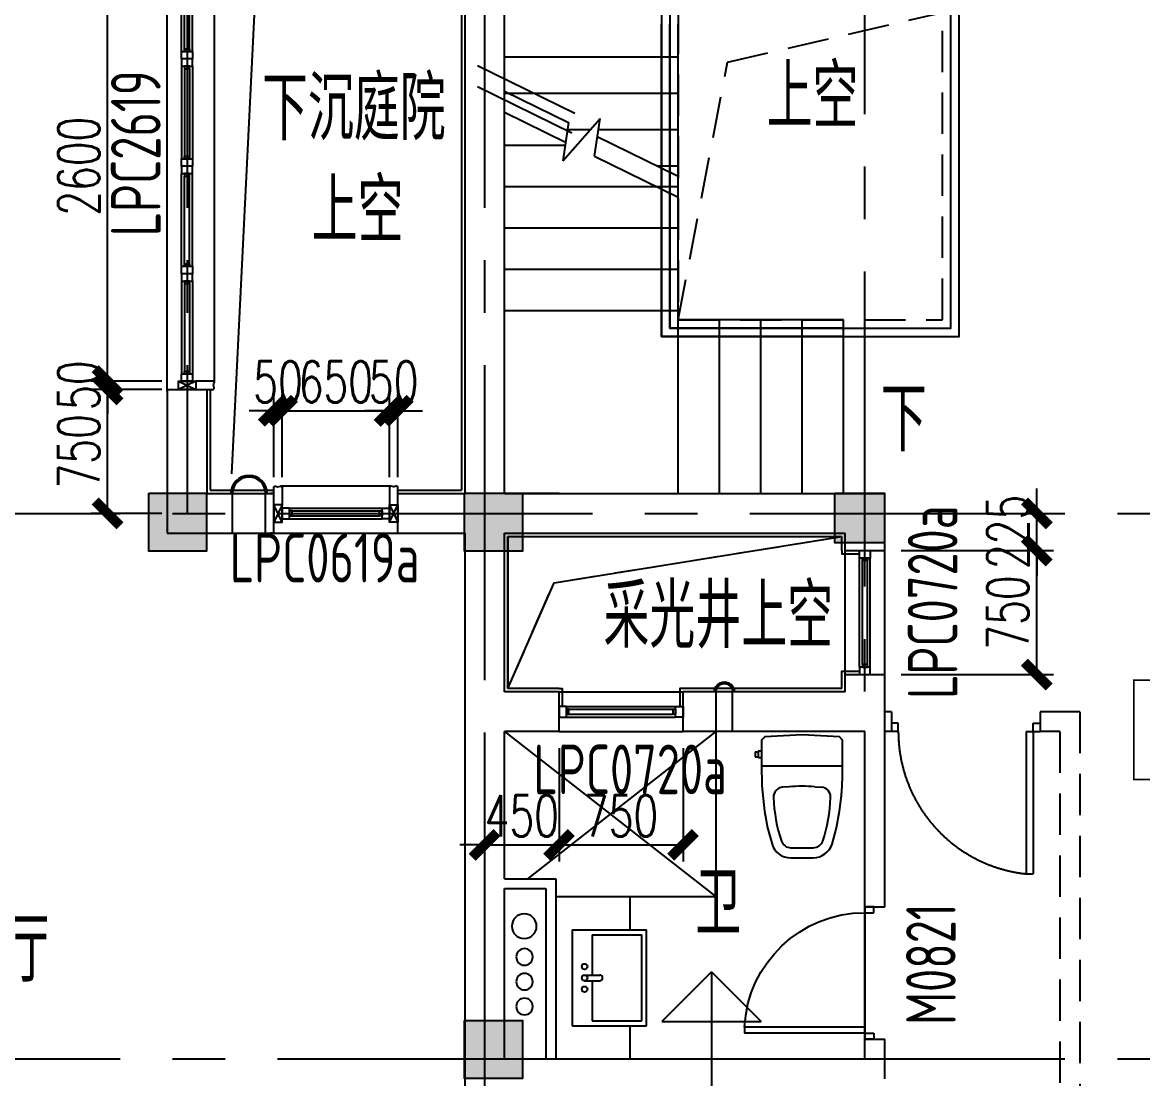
# Model space of a CAD drawing. Extents: x 296441 to 853063, y 459050 to 1117990.
# Drawn here: x 655703 to 662478, y 730393 to 736783 of the extents above; entities that cross this region are included whole.
import ezdxf
from ezdxf.enums import TextEntityAlignment as Align

# ---------------------------------------------------------------- set-up
doc = ezdxf.new("R2010")
doc.units = 0
doc.header["$LTSCALE"] = 1000
for name, pattern in [('14-GRID$0$CENTER2', [28.575, 19.05, -3.175, 3.175, -3.175]), ('DZ-3-PLAN-FL01$0$DASHED2', [0.375, 0.25, -0.125]), ('E1-FL01$0$HIDDEN', [0.375, 0.25, -0.125]), ('E2-E3-FL01$0$E1-FL01$0$HIDDEN2', [4.7625, 3.175, -1.5875]), ('E4-FL01$0$HIDDEN', [0.375, 0.25, -0.125])]:
    doc.linetypes.add(name, pattern=pattern)
for name, color, linetype in [('0-COL', 50, 'Continuous'), ('0-COL-H1', 170, 'Continuous'), ('14-GRID$0$G-GRID', 9, '14-GRID$0$CENTER2'), ('14-name$0$A-ANNO-IDEN', 2, 'Continuous'), ('dianti-BM01$0$A-ANNO-SYMB', 6, 'Continuous'), ('dianti-BM01$0$A-STRS', 4, 'Continuous'), ('DIM_ELEV', 3, 'Continuous'), ('DIM_SYMB', 3, 'Continuous'), ('DZ-3-PLAN-FL01$0$A-WALL', 1, 'Continuous'), ('DZ-3-TEXT-FL01$0$A-ROOM-IDEN', 4, 'Continuous'), ('DZ-PLAN-MAIN-FL01$0$A-WIND-IDEN', 33, 'Continuous'), ('DZ-TEXT-FL01$0$A-ROOM-IDEN', 4, 'Continuous'), ('E1-BS01-18-19$0$A-OVLK', 140, 'Continuous'), ('E1-BS01-18-19$0$A-SECT-WIND', 155, 'Continuous'), ('E1-BS01-18-19$0$A-SECT-WOOD', 17, 'Continuous'), ('E1-BS01-18-19$0$A-WALL-FNSH', 6, 'Continuous'), ('E1-FL01$0$A-ANNO-SYMB', 6, 'Continuous'), ('E1-FL01$0$A-DOOR', 4, 'Continuous'), ('E1-FL01$0$A-FIXT', 162, 'Continuous'), ('E1-FL01$0$A-FLOR', 23, 'Continuous'), ('E1-FL01$0$A-HOLE', 211, 'Continuous'), ('E1-FL01$0$A-HOLE-MECH', 222, 'Continuous'), ('E1-FL01$0$A-HRAL', 5, 'Continuous'), ('E1-FL01$0$A-STRS', 4, 'Continuous'), ('E1-FL01$0$A-WALL-FNSH', 6, 'Continuous'), ('E1-FL02$0$A-STRS', 4, 'Continuous'), ('E1-FL03$0$A-STRS', 4, 'Continuous'), ('E2-E3-FL01$0$A-WALL', 1, 'Continuous'), ('E2-E3-FL01$0$E1-FL01$0$A-DOOR-IDEN', 115, 'Continuous'), ('E2-E3-FL01$0$E1-FL01$0$A-HOLE', 211, 'Continuous'), ('E2-E3-FL01$0$E1-FL01$0$A-HOLE-MECH', 222, 'Continuous'), ('E2-E3-FL01$0$E1-FL01$0$A-OVLK', 140, 'Continuous'), ('E2-E3-FL01$0$E1-FL01$0$A-SECT-WIND', 155, 'Continuous'), ('E2-E3-FL01$0$E1-FL01$0$A-SECT-WOOD', 17, 'Continuous'), ('E2-E3-FL01$0$E1-FL01$0$A-WALL', 1, 'Continuous'), ('E2-E3-FL01$0$E1-FL01$0$A-WALL-FNSH', 6, 'Continuous'), ('E2-E3-FL01$0$E1-FL01$0$G-XREF', 2, 'Continuous'), ('E2-E3-FL01$0$menchuangtao1$0$A-DETL-STONE', 42, 'Continuous'), ('E2-E3-FL01$0$menchuangtao1$0$A-WALL', 1, 'Continuous'), ('E2-E3-FL01$0$menchuangtao1$0$A_CUR_FRAME', 112, 'Continuous'), ('E4-FL01$0$A-HOLE', 211, 'Continuous'), ('E4-FL01$0$A-WALL', 1, 'Continuous'), ('E4-FL01$0$A-WALL-FNSH', 6, 'Continuous'), ('PUB_DIM', 3, 'Continuous'), ('WALL', 242, 'Continuous'), ('ZT1_Dim---标注---PM、LM、DY、JD', 252, 'Continuous')]:
    doc.layers.add(name, color=color, linetype=linetype)
doc.layers.add('E1-BS01-18-19$0$ENTR-DETL-P$0$A-ANNO-NPLT', color=215, linetype='Continuous', plot=False)
doc.styles.add('14-name$0$GOA_03_黑体_1.00', font='simhei.ttf')
doc.styles.add('14-name$0$GOA_04_COMPLEX_1.00', font='complex.shx')
doc.styles.get("Standard").update_dxf_attribs({"font": 'gbenor.shx', "bigfont": 'gbcbig.shx'})
doc.styles.add('ZT-DIMSTYLE', font='ROMANS.shx', dxfattribs={"width": 0.7, "bigfont": 'CHINESE.shx'})
doc.dimstyles.new('ZT-DIM100', dxfattribs={"dimscale": 100, "dimtxt": 2.5, "dimasz": 1.5, "dimexe": 1, "dimexo": 1, "dimgap": 0.5, "dimtad": 1, "dimdec": 0, "dimdsep": 46, "dimtxsty": 'ZT-DIMSTYLE', "dimblk": 'ARCHTICK', "dimcen": 2.5, "dimclrd": 175, "dimclre": 175, "dimclrt": 7, "dimazin": 2, "dimtfac": 1, "dimtix": 1, "dimtmove": 2, "dimatfit": 3, "dimfxl": 0, "dimarcsym": 0})

# ---------------------------------------------------------------- blocks, each defined once
blk = doc.blocks.new('*U2129')
at = {"const_width": 10}
blk.add_lwpolyline([(-1025, 0), (1025, 0), (1025, -600), (-1025, -600)], close=True, dxfattribs=at)
at = {"style": '14-name$0$GOA_04_COMPLEX_1.00', "width": 0.8}
blk.add_attdef('房间编号', text='', height=300, dxfattribs=at).set_placement((-532.4, -480.6), align=Align.CENTER)
blk = doc.blocks.new('WERC')
at = {"layer": 'dianti-BM01$0$A-ANNO-SYMB'}
for p, q in [((801537, -439604.8), (802125.4, -439893.3)), ((801537, -439732.6), (802107.8, -440012.5))]:
    blk.add_line(p, q, dxfattribs=at)
at = {"layer": '14-name$0$A-ANNO-IDEN'}
ref = blk.add_blockref('*U2129', (806531.5, -443323.8), dxfattribs=dict(at, xscale=-1))
ref.add_attrib('房间编号', '户型E4', dxfattribs={"layer": '0', "height": 350, "style": '14-name$0$GOA_03_黑体_1.00'}).set_placement((806512.3, -443769.5), align=Align.CENTER)
blk = doc.blocks.new('20200415132855')
at = {"layer": 'DIM_ELEV'}
for p, q in [((860655.5, 247314.1), (860355.5, 247014.1)), ((860655.5, 247314.1), (860955.5, 247014.1)), ((860655.5, 247314.1), (860655.5, 246228.6)), ((860355.5, 247014.1), (860955.5, 247014.1))]:
    blk.add_line(p, q, dxfattribs=at)
at = {"layer": 'DZ-3-TEXT-FL01$0$A-ROOM-IDEN'}
for s, height, p in [('下', 385.8, (861678.7, 250462.7)), ('采光井上空', 385.82, (860001.7, 249274.5)), ('卫', 385.8, (860556.8, 247535.9))]:
    blk.add_text(s, height=height, dxfattribs=at).set_placement(p)
at = {"layer": 'DZ-PLAN-MAIN-FL01$0$A-WIND-IDEN', "width": 0.8}
for s, p in [('LPC0720a', (862142.8, 248966.4)), ('M0821', (862132.1, 246993.7))]:
    blk.add_text(s, height=300, rotation=90, dxfattribs=at).set_placement(p)
blk.add_text('LPC0720a', height=300, dxfattribs=at).set_placement((859578.4, 248389.5))
at = {"layer": 'DZ-TEXT-FL01$0$A-ROOM-IDEN'}
blk.add_text('上空', height=385.82, dxfattribs=at).set_placement((860988.1, 252417.3))
blk = doc.blocks.new('tt13')
at = {"layer": 'DZ-3-TEXT-FL01$0$A-ROOM-IDEN'}
for s, p in [('下沉庭院', (867536.4, 252345.2)), ('上空', (867836.9, 251727)), ('客厅', (865694.1, 247254))]:
    blk.add_text(s, height=385.82, dxfattribs=at).set_placement(p)
at = {"layer": 'DZ-PLAN-MAIN-FL01$0$A-WIND-IDEN', "color": 2, "width": 0.8}
blk.add_text('LPC2619', height=300, rotation=90, dxfattribs=at).set_placement((866922.8, 251765.1))
blk.add_text('LPC0619a', height=300, dxfattribs=at).set_placement((867341.6, 249670.1))
blk = doc.blocks.new('E2-E3-FL01$0$menchuangtao1')
at = {"layer": 'E2-E3-FL01$0$menchuangtao1$0$A-DETL-STONE'}
blk.add_lwpolyline([(-10, -52.5), (-10, -159.2, -0.471625), (-15, -162.1, -0.528396), (-19.5, -164.7, 0.241692), (-50.5, -164.7, -0.528396), (-55, -162.1, -0.471625), (-60, -159.2), (-60, -52.5)], format="xyb", close=True, dxfattribs=at)
at = {"layer": 'E2-E3-FL01$0$menchuangtao1$0$A-WALL'}
for p, q in [((-10, 120), (-10, -120)), ((-10, 120), (10, 120)), ((-10, -120), (10, -120))]:
    blk.add_line(p, q, dxfattribs=at)
at = {"layer": 'E2-E3-FL01$0$menchuangtao1$0$A_CUR_FRAME'}
for p, q in [((-60, -52.5), (-10, 52.5)), ((-60, 52.5), (-10, -52.5))]:
    blk.add_line(p, q, dxfattribs=at)
blk.add_lwpolyline([(-10, -52.5), (-10, 52.5), (-60, 52.5), (-60, -52.5)], close=True, dxfattribs=at)
blk = doc.blocks.new('*U426')
at = {"layer": 'E2-E3-FL01$0$E1-FL01$0$A-SECT-WIND'}
for p, q in [((45, 32.5), (605, 32.5)), ((60, 15), (590, 15)), ((45, -32.5), (605, -32.5)), ((60, -15), (590, -15))]:
    blk.add_line(p, q, dxfattribs=at)
at = {"layer": 'E2-E3-FL01$0$E1-FL01$0$A-SECT-WOOD'}
for points in [[(0, 32.5), (45, 32.5), (45, -32.5), (0, -32.5)], [(60, 15), (60, -15), (45, -15), (45, 15)], [(590, 15), (590, -15), (605, -15), (605, 15)], [(650, 32.5), (605, 32.5), (605, -32.5), (650, -32.5)]]:
    blk.add_lwpolyline(points, close=True, dxfattribs=at)
blk = doc.blocks.new('E2-E3-FL01$0$E1-FL01$0$XINFENG-1F2F')
for p, q in [((0, 0), (0, 240)), ((200, 0), (200, 240))]:
    blk.add_line(p, q)
for radius in [110, 100]:
    blk.add_arc((100, 240), radius, 0, 180)
blk = doc.blocks.new('9.6N一层')
at = {"layer": 'E2-E3-FL01$0$E1-FL01$0$A-HOLE'}
blk.add_lwpolyline([(696911.5, 212763.4), (696631.5, 218403.4), (695791.5, 218683.4)], dxfattribs=at)
at = {"layer": 'E2-E3-FL01$0$E1-FL01$0$A-OVLK'}
for p, q in [((697301.5, 213263.4), (697301.5, 215983.4)), ((697016.5, 215931.5), (697016.5, 213315.6)), ((695948.4, 212688.4), (696614.6, 212688.4)), ((696656.5, 212403.4), (695896.5, 212403.4))]:
    blk.add_line(p, q, dxfattribs=at)
at = {"layer": 'E2-E3-FL01$0$E1-FL01$0$A-WALL'}
for p, q in [((695501.5, 218433.4), (695501.5, 212643.4)), ((697061.5, 213263.4), (697061.5, 212643.4)), ((697301.5, 213263.4), (697301.5, 212403.4)), ((695896.5, 212643.4), (695501.5, 212643.4)), ((697061.5, 212643.4), (696666.5, 212643.4)), ((695501.5, 212403.4), (695501.5, 208143.4)), ((695896.5, 212403.4), (695501.5, 212403.4)), ((697301.5, 212403.4), (696666.5, 212403.4))]:
    blk.add_line(p, q, dxfattribs=at)
at = {"layer": 'E2-E3-FL01$0$E1-FL01$0$A-WALL-FNSH'}
for p, q in [((697041.5, 213273.4), (697041.5, 212663.4)), ((695906.5, 212663.4), (695521.5, 212663.4)), ((697041.5, 212663.4), (696656.5, 212663.4))]:
    blk.add_line(p, q, dxfattribs=at)
blk.add_lwpolyline([(697041.5, 215973.4), (697041.5, 218683.4), (695791.5, 218683.4), (695791.5, 218413.4), (695521.5, 218413.4), (695521.5, 212663.4)], dxfattribs=at)
at = {"extrusion": (0, 0, -1), "zscale": -1, "rotation": 90}
for p in [(-697181.5, 215273.4), (-697181.5, 213973.4)]:
    blk.add_blockref('*U426', p, dxfattribs=at)
for p, rotation in [((697181.5, 215273.4), 270), ((697181.5, 213973.4), 270), ((696606.5, 212523.4), 180)]:
    blk.add_blockref('*U426', p, dxfattribs=dict(rotation=rotation))
at = {"layer": 'E2-E3-FL01$0$E1-FL01$0$A-HOLE-MECH', "extrusion": (0, 0, -1), "zscale": -1}
blk.add_blockref('E2-E3-FL01$0$E1-FL01$0$XINFENG-1F2F', (-696906.5, 212403.4), dxfattribs=at)
at = {"layer": 'E2-E3-FL01$0$E1-FL01$0$G-XREF'}
for p, rotation in [((697181.5, 213263.4), 270), ((695896.5, 212523.4), 180)]:
    blk.add_blockref('E2-E3-FL01$0$menchuangtao1', p, dxfattribs=dict(at, rotation=rotation))
at = {"layer": 'E2-E3-FL01$0$E1-FL01$0$G-XREF', "extrusion": (0, 0, -1), "zscale": -1, "rotation": 180}
blk.add_blockref('E2-E3-FL01$0$menchuangtao1', (-696666.5, 212523.4), dxfattribs=at)
blk = doc.blocks.new('E2-E3-FL01$0$E1-FL01$0$G-PLAN-FL01$0$KM-900')
for p, q in [((0, -40), (0, 0)), ((47.4, -40), (47.4, 0)), ((47.4, -40), (0, -40)), ((47.4, -80), (47.4, -40)), ((862.7, -80), (862.7, -40)), ((0, -812.6), (0, -852.6)), ((47.4, -812.6), (0, -812.6)), ((47.4, -812.6), (47.4, -852.6))]:
    blk.add_line(p, q)
at = {"linetype": 'E2-E3-FL01$0$E1-FL01$0$HIDDEN2'}
for p, q in [((47.4, -40), (862.7, -40)), ((47.4, -80), (862.7, -80))]:
    blk.add_line(p, q, dxfattribs=at)
blk.add_arc((47.4, 7.4), 820, 270, 353.88371, dxfattribs=at)
blk = doc.blocks.new('E1-FL01$0$321')
for p, q in [((-284.5, -102), (-284.5, -132)), ((-284.5, -102), (-264.5, -102)), ((-284.5, -132), (-264.5, -132)), ((-264.5, -97), (-244.5, -97)), ((-264.5, -97), (-264.5, -137)), ((-264.5, -137), (-244.5, -137)), ((-244.4, -188), (244.5, -188)), ((-77.4, -314), (-117.4, -317.1)), ((77.4, -314), (117.4, -317.1)), ((-68, -683), (68, -683))]:
    blk.add_line(p, q)
blk.add_lwpolyline([(225.6, -12), (0, 0), (-225.6, -12), (-244.5, -32), (-244.5, -178), (-242.8, -307.9), (-226.5, -461), (-209.3, -562.2), (-181.8, -661, 0.35122), (-68, -743), (68, -743, 0.322645), (181.8, -661), (209.3, -562.2), (226.5, -461), (237.7, -366.2), (242.8, -307.9), (244.5, -249.4), (244.5, -32)], format="xyb", close=True)
for centre, radius, start, end in [((-112.7, -376.9), 60, 94.44124, 182.13309), ((0, -1311), 1000, 85.55876, 94.44124), ((112.7, -376.9), 60, 357.86691, 85.55876), ((766.7, -344.2), 940, 182.13309, 198.47181), ((-766.7, -344.2), 940, 341.52819, 357.86691), ((-68, -623), 60, 198.47181, 270), ((68, -623), 60, 270, 341.52819)]:
    blk.add_arc(centre, radius, start, end)
blk = doc.blocks.new('E1-FL01$0$M1')
for p, q in [((-153.2, 60), (-153.2, 880)), ((-153.2, 880), (-113.2, 880)), ((-113.2, 60), (-113.2, 880)), ((-933.2, 60), (-973.2, 60)), ((-973.2, 0), (-973.2, 60)), ((-933.2, 60), (-933.2, 0)), ((-153.2, 60), (-113.2, 60)), ((-113.2, 60), (-73.2, 60)), ((-113.2, 60), (-113.2, 0)), ((-73.2, 0), (-73.2, 60)), ((-933.2, 0), (-973.2, 0)), ((-113.2, 0), (-73.2, 0))]:
    blk.add_line(p, q)
blk.add_arc((-113.2, 60), 820, 92.79603, 180)
blk = doc.blocks.new('E1-FL01$0$B1 PLAN 1$0$SDFGSDFGSD')
for p, q in [((63782.4, 91478.7), (63782.4, 91028.7)), ((64362.4, 91478.7), (63782.4, 91478.7)), ((64362.4, 91478.7), (64362.4, 91028.7)), ((64055.2, 91403.7), (64055.2, 91312.3)), ((64089.5, 91403.7), (64089.5, 91312.3)), ((63812.4, 91358.7), (63812.4, 91058.7)), ((64055.2, 91358.7), (63812.4, 91358.7)), ((64332.4, 91358.7), (64089.5, 91358.7)), ((64332.4, 91358.7), (64332.4, 91058.7)), ((63782.4, 91028.7), (64362.4, 91028.7)), ((63812.4, 91058.7), (64332.4, 91058.7))]:
    blk.add_line(p, q)
for centre in [(64003.8, 91403.7), (64072.4, 91403.7), (64141, 91403.7)]:
    blk.add_circle(centre, 17.1)
blk.add_arc((64072.4, 91312.3), 17.1, 180, 0)
blk = doc.blocks.new('E1-FL01$0$$0$Da-PLAN-FL02$0$qiuxingfengmao')
for p, q in [((0, 100), (240, 100)), ((0, 0), (240, 0))]:
    blk.add_line(p, q)
for radius in [60, 50]:
    blk.add_arc((240, 50), radius, 270, 90)
blk = doc.blocks.new('*U432')
at = {"layer": 'E1-BS01-18-19$0$A-SECT-WIND'}
for p, q in [((45, 32.5), (705, 32.5)), ((60, 15), (690, 15)), ((45, -32.5), (705, -32.5)), ((60, -15), (690, -15))]:
    blk.add_line(p, q, dxfattribs=at)
at = {"layer": 'E1-BS01-18-19$0$A-SECT-WOOD'}
for points in [[(0, 32.5), (45, 32.5), (45, -32.5), (0, -32.5)], [(60, 15), (60, -15), (45, -15), (45, 15)], [(690, 15), (690, -15), (705, -15), (705, 15)], [(750, 32.5), (705, 32.5), (705, -32.5), (750, -32.5)]]:
    blk.add_lwpolyline(points, close=True, dxfattribs=at)
blk = doc.blocks.new('20200415113150')
at = {"layer": 'dianti-BM01$0$A-STRS', "ltscale": 0.1}
for p, q in [((704495.6, 214748.4), (704861.5, 214748.4)), ((703811.5, 214498.4), (704861.5, 214498.4)), ((703811.5, 214248.4), (704861.5, 214248.4)), ((703811.5, 213998.4), (704861.5, 213998.4)), ((703811.5, 213748.4), (704861.5, 213748.4)), ((703061.5, 212643.4), (703061.5, 213693.4)), ((703311.5, 212643.4), (703311.5, 213693.4)), ((703561.5, 212643.4), (703561.5, 213693.4)), ((703811.5, 212643.4), (703811.5, 213693.4))]:
    blk.add_line(p, q, dxfattribs=at)
at = {"layer": 'DIM_SYMB'}
for points in [[(702311.5, 216078.4, 0, 0, 0), (704336.5, 216078.4, 0, 0, 0), (704336.5, 215298.4, 80, 0, 0), (704336.5, 214998.4, 0, 0, 0)], [(702811.5, 213168.4, 0, 0, 0), (704336.5, 213168.4, 0, 0, 0), (704336.5, 214198.4, 80, 0, 0), (704336.5, 214498.4, 0, 0, 0)]]:
    blk.add_lwpolyline(points, format="xyseb", dxfattribs=at)
at = {"layer": 'DZ-3-PLAN-FL01$0$A-WALL', "color": 33, "linetype": 'DZ-3-PLAN-FL01$0$DASHED2'}
for p, q in [((701381.5, 211323.4), (701621.5, 211323.4)), ((701381.5, 211323.4), (701381.5, 208143.4)), ((701621.5, 211323.4), (701621.5, 211203.4)), ((701501.5, 211203.4), (701621.5, 211203.4)), ((701501.5, 211203.4), (701501.5, 208143.4))]:
    blk.add_line(p, q, dxfattribs=at)
at = {"layer": 'DZ-3-PLAN-FL01$0$A-WALL', "color": 33, "linetype": 'DZ-3-PLAN-FL01$0$DASHED2', "ltscale": 1000}
for p, q in [((702521.5, 211323.4), (702561.5, 211323.4)), ((702521.5, 211323.4), (702521.5, 211203.4)), ((702521.5, 211203.4), (702561.5, 211203.4))]:
    blk.add_line(p, q, dxfattribs=at)
at = {"layer": 'E1-BS01-18-19$0$A-OVLK'}
for p, q in [((702561.5, 211548.4), (702561.5, 212298.4)), ((702801.5, 211548.4), (702801.5, 212298.4)), ((704531.5, 211443.4), (703781.5, 211443.4)), ((704531.5, 211203.4), (703781.5, 211203.4))]:
    blk.add_line(p, q, dxfattribs=at)
at = {"layer": 'E1-BS01-18-19$0$A-WALL-FNSH'}
blk.add_line((702821.5, 212298.4), (702821.5, 212323.4), dxfattribs=at)
for points in [[(702821.5, 212298.4), (702821.5, 212278.4), (702714, 212278.4)], [(702821.5, 211548.4), (702821.5, 211568.4), (702714, 211568.4)], [(703781.5, 211463.4), (703801.5, 211463.4), (703801.5, 211355.9)], [(704531.5, 211463.4), (704511.5, 211463.4), (704511.5, 211355.9)]]:
    blk.add_lwpolyline(points, dxfattribs=at)
at = {"layer": 'E1-BS01-18-19$0$ENTR-DETL-P$0$A-ANNO-NPLT'}
for centre, radius in [((704742.2, 210026.2), 75), ((704740.4, 209840.2), 50), ((704740.4, 209690.2), 50), ((704740.4, 209540.2), 50)]:
    blk.add_circle(centre, radius, dxfattribs=at)
at = {"layer": 'E1-FL01$0$A-ANNO-SYMB'}
for p, q in [((704861.5, 215078), (704474.9, 214888.4)), ((704861.5, 214950.2), (704492.5, 214769.3)), ((704509.4, 214655.1), (704283.6, 214911.8)), ((704317.4, 214683.4), (704283.6, 214911.8)), ((704474.9, 214888.4), (704509.4, 214655.1)), ((704299.8, 214802.6), (703811.5, 214563.2)), ((704317.4, 214683.4), (703811.5, 214435.4))]:
    blk.add_line(p, q, dxfattribs=at)
at = {"layer": 'E1-FL01$0$A-FIXT'}
for p, q in [((703581.5, 210203.4), (703581.5, 211203.4)), ((704720.7, 210313.4), (703581.5, 211203.4)), ((704861.5, 211203.4), (703581.5, 210203.4)), ((703581.5, 210203.4), (704101.5, 210203.4)), ((704101.5, 210003.4), (704101.5, 210203.4)), ((704101.5, 210203.4), (704551.5, 210203.4)), ((704101.5, 209223.4), (704101.5, 209423.4))]:
    blk.add_line(p, q, dxfattribs=at)
at = {"layer": 'E1-FL01$0$A-FLOR'}
blk.add_line((702681.5, 210143.4), (702681.5, 209343.4), dxfattribs=at)
at = {"layer": 'E1-FL01$0$A-HOLE', "linetype": 'E1-FL01$0$HIDDEN'}
blk.add_lwpolyline([(702211.5, 215553.4), (703811.5, 215553.4), (703811.5, 213693.4), (702211.5, 213693.4)], close=True, dxfattribs=at)
blk.add_lwpolyline([(703811.5, 213693.4), (703511.5, 215253.4), (702211.5, 215553.4)], dxfattribs=at)
at = {"layer": 'E1-FL01$0$A-HOLE'}
blk.add_lwpolyline([(704841.5, 211463.4), (704561.5, 212103.4), (702821.5, 212383.4)], dxfattribs=at)
at = {"layer": 'E1-FL01$0$A-HRAL'}
for points in [[(702111.5, 215653.4), (703911.5, 215653.4), (703911.5, 213593.4), (702111.5, 213593.4)], [(702161.5, 215603.4), (703861.5, 215603.4), (703861.5, 213643.4), (702161.5, 213643.4)]]:
    blk.add_lwpolyline(points, close=True, dxfattribs=at)
for points in [[(702811.5, 213643.4), (703861.5, 213643.4), (703861.5, 215483.4)], [(702811.5, 213593.4), (703911.5, 213593.4), (703911.5, 215483.4)]]:
    blk.add_lwpolyline(points, dxfattribs=at)
at = {"layer": 'E1-FL01$0$A-STRS', "ltscale": 0.1}
blk.add_line((702811.5, 212643.4), (702811.5, 213693.4), dxfattribs=at)
blk.add_line((702811.5, 212643.4), (702811.5, 213693.4), dxfattribs=at)
blk.add_lwpolyline([(702811.5, 213693.4), (703811.5, 213693.4), (703811.5, 215483.4)], dxfattribs=at)
at = {"layer": 'E1-FL01$0$A-WALL-FNSH'}
for p, q in [((704841.5, 212383.4), (702821.5, 212383.4)), ((702821.5, 212298.4), (702821.5, 212383.4)), ((704841.5, 211463.4), (704841.5, 212383.4)), ((702821.5, 211463.4), (702821.5, 211548.4)), ((702821.5, 211463.4), (703781.5, 211463.4)), ((704531.5, 211463.4), (704841.5, 211463.4))]:
    blk.add_line(p, q, dxfattribs=at)
at = {"layer": 'E1-FL02$0$A-STRS', "ltscale": 0.1}
blk.add_line((702811.5, 212643.4), (702811.5, 213693.4), dxfattribs=at)
at = {"layer": 'E1-FL03$0$A-STRS', "ltscale": 0.1}
for p, q in [((703811.5, 215283.4), (704861.5, 215283.4)), ((703811.5, 215063.4), (704861.5, 215063.4)), ((703811.5, 214843.4), (704293.7, 214843.4)), ((704343.7, 214843.4), (704481.5, 214843.4)), ((703811.5, 214623.4), (703934.3, 214623.4))]:
    blk.add_line(p, q, dxfattribs=at)
at = {"layer": 'E2-E3-FL01$0$A-WALL'}
blk.add_lwpolyline([(704531.5, 212643.4), (704861.5, 212643.4), (704861.5, 216603.4)], dxfattribs=at)
at = {"layer": 'E2-E3-FL01$0$E1-FL01$0$A-WALL'}
blk.add_line((704861.5, 212643.4), (704861.5, 216603.4), dxfattribs=at)
at = {"layer": 'E4-FL01$0$A-HOLE', "linetype": 'E4-FL01$0$HIDDEN'}
blk.add_lwpolyline([(704841.5, 211463.4), (704561.5, 212103.4), (702821.5, 212383.4)], dxfattribs=at)
at = {"layer": 'E4-FL01$0$A-WALL'}
blk.add_line((704861.5, 211443.4), (704861.5, 212403.4), dxfattribs=at)
at = {"layer": 'E4-FL01$0$A-WALL-FNSH'}
blk.add_line((704841.5, 212383.4), (704841.5, 211463.4), dxfattribs=at)
at = {"layer": 'WALL'}
for p, q in [((702561.5, 212298.4), (702561.5, 212643.4)), ((704861.5, 212643.4), (702561.5, 212643.4)), ((702801.5, 212298.4), (702801.5, 212403.4)), ((704861.5, 212403.4), (702801.5, 212403.4)), ((704861.5, 211443.4), (704861.5, 212403.4)), ((702801.5, 212298.4), (702561.5, 212298.4)), ((702561.5, 211323.4), (702561.5, 211548.4)), ((702801.5, 211548.4), (702561.5, 211548.4)), ((702801.5, 211443.4), (702801.5, 211548.4)), ((702801.5, 211443.4), (703781.5, 211443.4)), ((703781.5, 211203.4), (703781.5, 211443.4)), ((704531.5, 211443.4), (704861.5, 211443.4)), ((704531.5, 211203.4), (704531.5, 211443.4)), ((702561.5, 210143.4), (702561.5, 211323.4)), ((702681.5, 211203.4), (703781.5, 211203.4)), ((702681.5, 210143.4), (702681.5, 211203.4)), ((704531.5, 211203.4), (704861.5, 211203.4)), ((704861.5, 210313.4), (704861.5, 211203.4)), ((704861.5, 210313.4), (704551.5, 210313.4)), ((704551.5, 210313.4), (704551.5, 209223.4)), ((704861.5, 210253.4), (704611.5, 210253.4)), ((704611.5, 210253.4), (704611.5, 209223.4)), ((704861.5, 210173.4), (704861.5, 210253.4)), ((702681.5, 210143.4), (702561.5, 210143.4)), ((704861.5, 209223.4), (704861.5, 210173.4)), ((702561.5, 209103.4), (702561.5, 209343.4)), ((702681.5, 209343.4), (702561.5, 209343.4)), ((702681.5, 209223.4), (702681.5, 209343.4)), ((704551.5, 209223.4), (702681.5, 209223.4)), ((704861.5, 209223.4), (704611.5, 209223.4))]:
    blk.add_line(p, q, dxfattribs=at)
for p, rotation in [((702681.5, 211548.4), 90), ((704531.5, 211323.4), 180)]:
    blk.add_blockref('*U432', p, dxfattribs=dict(rotation=rotation))
at = {"layer": 'E1-FL01$0$A-DOOR', "xscale": 0.8888888889923692, "yscale": 0.8888888889923692, "zscale": 0.8888888889923692, "rotation": 270}
blk.add_blockref('E1-FL01$0$M1', (702628.2, 209278.4), dxfattribs=at)
at = {"layer": 'E1-FL01$0$A-FIXT', "extrusion": (0, 0, -1), "zscale": -1}
blk.add_blockref('E1-FL01$0$321', (-703061.5, 211183.4), dxfattribs=at)
at = {"layer": 'E1-FL01$0$A-FIXT', "extrusion": (0, 0, -1), "zscale": -1, "rotation": 90}
blk.add_blockref('E1-FL01$0$B1 PLAN 1$0$SDFGSDFGSD', (-612972.8, 145641), dxfattribs=at)
at = {"layer": 'E1-FL01$0$A-HOLE-MECH', "rotation": 90}
blk.add_blockref('E1-FL01$0$$0$Da-PLAN-FL02$0$qiuxingfengmao', (703581.5, 211203.4), dxfattribs=at)
at = {"layer": 'E2-E3-FL01$0$E1-FL01$0$A-DOOR-IDEN', "extrusion": (0, 0, -1), "xscale": 1.055555555503815, "yscale": 1.055555555503815, "zscale": -1.055555555503815, "rotation": 270}
blk.add_blockref('E2-E3-FL01$0$E1-FL01$0$G-PLAN-FL01$0$KM-900', (-701621.5, 211253.4), dxfattribs=at)
blk = doc.blocks.new('_ArchTick')
at = {"color": 0, "linetype": 'ByBlock', "const_width": 0.4}
blk.add_lwpolyline([(-0.5, -0.5), (0.5, 0.5)], dxfattribs=at)
blk = doc.blocks.new('*D885')
at = {"layer": 'Defpoints', "color": 0, "ltscale": 1000, "transparency": 16777216}
for p in [(657973.5, 734433.1), (657923.5, 733932.6), (657973.5, 733932.6)]:
    blk.add_point(p, dxfattribs=at)
at = {"layer": 'ZT1_Dim---标注---PM、LM、DY、JD', "color": 175, "linetype": 'ByBlock', "lineweight": -2, "ltscale": 1000, "transparency": 16777216}
for p, q in [((657923.5, 734032.6), (657923.5, 734533.1)), ((657973.5, 734032.6), (657973.5, 734533.1)), ((657923.5, 734433.1), (657773.5, 734433.1)), ((657923.5, 734433.1), (657973.5, 734433.1)), ((657973.5, 734433.1), (658123.5, 734433.1))]:
    blk.add_line(p, q, dxfattribs=at)
at = {"layer": 'ZT1_Dim---标注---PM、LM、DY、JD', "color": 175, "lineweight": -2, "ltscale": 1000, "transparency": 16777216, "xscale": 150, "yscale": 150, "zscale": 150}
blk.add_blockref('_ArchTick', (657923.5, 734433.1), dxfattribs=at)
at = {"layer": 'ZT1_Dim---标注---PM、LM、DY、JD', "color": 175, "lineweight": -2, "ltscale": 1000, "transparency": 16777216, "xscale": 150, "yscale": 150, "zscale": 150, "rotation": 180}
blk.add_blockref('_ArchTick', (657973.5, 734433.1), dxfattribs=at)
at = {"layer": 'ZT1_Dim---标注---PM、LM、DY、JD', "color": 7, "ltscale": 1000, "transparency": 16777216, "insert": (657948.5, 734608.1), "char_height": 250, "attachment_point": 5, "style": 'ZT-DIMSTYLE'}
blk.add_mtext('50', dxfattribs=at)
blk = doc.blocks.new('*D886')
at = {"layer": 'Defpoints', "color": 0, "ltscale": 1000, "transparency": 16777216}
for p in [(657923.5, 734433.1), (657273.5, 733932.6), (657923.5, 733932.6)]:
    blk.add_point(p, dxfattribs=at)
at = {"layer": 'ZT1_Dim---标注---PM、LM、DY、JD', "color": 175, "linetype": 'ByBlock', "lineweight": -2, "ltscale": 1000, "transparency": 16777216}
for p, q in [((657273.5, 734032.6), (657273.5, 734533.1)), ((657923.5, 734032.6), (657923.5, 734533.1)), ((657273.5, 734433.1), (657923.5, 734433.1))]:
    blk.add_line(p, q, dxfattribs=at)
at = {"layer": 'ZT1_Dim---标注---PM、LM、DY、JD', "color": 175, "lineweight": -2, "ltscale": 1000, "transparency": 16777216, "xscale": 150, "yscale": 150, "zscale": 150, "rotation": 180}
blk.add_blockref('_ArchTick', (657273.5, 734433.1), dxfattribs=at)
at = {"layer": 'ZT1_Dim---标注---PM、LM、DY、JD', "color": 175, "lineweight": -2, "ltscale": 1000, "transparency": 16777216, "xscale": 150, "yscale": 150, "zscale": 150}
blk.add_blockref('_ArchTick', (657923.5, 734433.1), dxfattribs=at)
at = {"layer": 'ZT1_Dim---标注---PM、LM、DY、JD', "color": 7, "ltscale": 1000, "transparency": 16777216, "insert": (657598.5, 734608.1), "char_height": 250, "attachment_point": 5, "style": 'ZT-DIMSTYLE'}
blk.add_mtext('650', dxfattribs=at)
blk = doc.blocks.new('*D887')
at = {"layer": 'Defpoints', "color": 0, "ltscale": 1000, "transparency": 16777216}
for p in [(657273.5, 734433.1), (657223.5, 733932.6), (657273.5, 733932.6)]:
    blk.add_point(p, dxfattribs=at)
at = {"layer": 'ZT1_Dim---标注---PM、LM、DY、JD', "color": 175, "linetype": 'ByBlock', "lineweight": -2, "ltscale": 1000, "transparency": 16777216}
for p, q in [((657223.5, 734032.6), (657223.5, 734533.1)), ((657273.5, 734032.6), (657273.5, 734533.1)), ((657223.5, 734433.1), (657073.5, 734433.1)), ((657223.5, 734433.1), (657273.5, 734433.1)), ((657273.5, 734433.1), (657423.5, 734433.1))]:
    blk.add_line(p, q, dxfattribs=at)
at = {"layer": 'ZT1_Dim---标注---PM、LM、DY、JD', "color": 175, "lineweight": -2, "ltscale": 1000, "transparency": 16777216, "xscale": 150, "yscale": 150, "zscale": 150}
blk.add_blockref('_ArchTick', (657223.5, 734433.1), dxfattribs=at)
at = {"layer": 'ZT1_Dim---标注---PM、LM、DY、JD', "color": 175, "lineweight": -2, "ltscale": 1000, "transparency": 16777216, "xscale": 150, "yscale": 150, "zscale": 150, "rotation": 180}
blk.add_blockref('_ArchTick', (657273.5, 734433.1), dxfattribs=at)
at = {"layer": 'ZT1_Dim---标注---PM、LM、DY、JD', "color": 7, "ltscale": 1000, "transparency": 16777216, "insert": (657248.5, 734608.1), "char_height": 250, "attachment_point": 5, "style": 'ZT-DIMSTYLE'}
blk.add_mtext('50', dxfattribs=at)
blk = doc.blocks.new('*D889')
at = {"layer": 'Defpoints', "color": 0, "ltscale": 1000, "transparency": 16777216}
for p in [(656218.1, 737212.6), (656646, 737212.6), (656646, 734612.6)]:
    blk.add_point(p, dxfattribs=at)
at = {"layer": 'ZT1_Dim---标注---PM、LM、DY、JD', "color": 175, "linetype": 'ByBlock', "lineweight": -2, "ltscale": 1000, "transparency": 16777216}
for p, q in [((656546, 737212.6), (656118.1, 737212.6)), ((656218.1, 734612.6), (656218.1, 737212.6)), ((656546, 734612.6), (656118.1, 734612.6))]:
    blk.add_line(p, q, dxfattribs=at)
at = {"layer": 'ZT1_Dim---标注---PM、LM、DY、JD', "color": 175, "lineweight": -2, "ltscale": 1000, "transparency": 16777216, "xscale": 150, "yscale": 150, "zscale": 150}
for p, rotation in [((656218.1, 737212.6), 90), ((656218.1, 734612.6), 270)]:
    blk.add_blockref('_ArchTick', p, dxfattribs=dict(at, rotation=rotation))
at = {"layer": 'ZT1_Dim---标注---PM、LM、DY、JD', "color": 7, "ltscale": 1000, "transparency": 16777216, "insert": (656043.1, 735912.6), "char_height": 250, "attachment_point": 5, "rotation": 90, "style": 'ZT-DIMSTYLE'}
blk.add_mtext('2600', dxfattribs=at)
blk = doc.blocks.new('*D890')
at = {"layer": 'Defpoints', "color": 0, "ltscale": 1000, "transparency": 16777216}
for p in [(656218.1, 734612.6), (656646, 734612.6), (656646, 734562.6)]:
    blk.add_point(p, dxfattribs=at)
at = {"layer": 'ZT1_Dim---标注---PM、LM、DY、JD', "color": 175, "linetype": 'ByBlock', "lineweight": -2, "ltscale": 1000, "transparency": 16777216}
for p, q in [((656218.1, 734612.6), (656218.1, 734762.6)), ((656546, 734612.6), (656118.1, 734612.6)), ((656218.1, 734562.6), (656218.1, 734612.6)), ((656546, 734562.6), (656118.1, 734562.6)), ((656218.1, 734562.6), (656218.1, 734412.6))]:
    blk.add_line(p, q, dxfattribs=at)
at = {"layer": 'ZT1_Dim---标注---PM、LM、DY、JD', "color": 175, "lineweight": -2, "ltscale": 1000, "transparency": 16777216, "xscale": 150, "yscale": 150, "zscale": 150}
for p, rotation in [((656218.1, 734612.6), 270), ((656218.1, 734562.6), 90)]:
    blk.add_blockref('_ArchTick', p, dxfattribs=dict(at, rotation=rotation))
at = {"layer": 'ZT1_Dim---标注---PM、LM、DY、JD', "color": 7, "ltscale": 1000, "transparency": 16777216, "insert": (656043.1, 734587.6), "char_height": 250, "attachment_point": 5, "rotation": 90, "style": 'ZT-DIMSTYLE'}
blk.add_mtext('50', dxfattribs=at)
blk = doc.blocks.new('*D891')
at = {"layer": 'Defpoints', "color": 0, "ltscale": 1000, "transparency": 16777216}
for p in [(656218.1, 734562.6), (656646, 734562.6), (656646, 733812.6)]:
    blk.add_point(p, dxfattribs=at)
at = {"layer": 'ZT1_Dim---标注---PM、LM、DY、JD', "color": 175, "linetype": 'ByBlock', "lineweight": -2, "ltscale": 1000, "transparency": 16777216}
for p, q in [((656546, 734562.6), (656118.1, 734562.6)), ((656218.1, 733812.6), (656218.1, 734562.6)), ((656546, 733812.6), (656118.1, 733812.6))]:
    blk.add_line(p, q, dxfattribs=at)
at = {"layer": 'ZT1_Dim---标注---PM、LM、DY、JD', "color": 175, "lineweight": -2, "ltscale": 1000, "transparency": 16777216, "xscale": 150, "yscale": 150, "zscale": 150}
for p, rotation in [((656218.1, 734562.6), 90), ((656218.1, 733812.6), 270)]:
    blk.add_blockref('_ArchTick', p, dxfattribs=dict(at, rotation=rotation))
at = {"layer": 'ZT1_Dim---标注---PM、LM、DY、JD', "color": 7, "ltscale": 1000, "transparency": 16777216, "insert": (656043.1, 734187.6), "char_height": 250, "attachment_point": 5, "rotation": 90, "style": 'ZT-DIMSTYLE'}
blk.add_mtext('750', dxfattribs=at)
blk = doc.blocks.new('*D1816')
at = {"layer": 'Defpoints', "color": 0, "ltscale": 1000, "transparency": 16777216}
for p in [(658948.5, 732492.6), (659698.5, 732492.6), (659698.5, 731807.5)]:
    blk.add_point(p, dxfattribs=at)
at = {"layer": 'ZT1_Dim---标注---PM、LM、DY、JD', "color": 175, "linetype": 'ByBlock', "lineweight": -2, "ltscale": 1000, "transparency": 16777216}
for p, q in [((658948.5, 732392.6), (658948.5, 731707.5)), ((659698.5, 732392.6), (659698.5, 731707.5)), ((658948.5, 731807.5), (659698.5, 731807.5))]:
    blk.add_line(p, q, dxfattribs=at)
at = {"layer": 'ZT1_Dim---标注---PM、LM、DY、JD', "color": 175, "lineweight": -2, "ltscale": 1000, "transparency": 16777216, "xscale": 150, "yscale": 150, "zscale": 150, "rotation": 180}
blk.add_blockref('_ArchTick', (658948.5, 731807.5), dxfattribs=at)
at = {"layer": 'ZT1_Dim---标注---PM、LM、DY、JD', "color": 175, "lineweight": -2, "ltscale": 1000, "transparency": 16777216, "xscale": 150, "yscale": 150, "zscale": 150}
blk.add_blockref('_ArchTick', (659698.5, 731807.5), dxfattribs=at)
at = {"layer": 'ZT1_Dim---标注---PM、LM、DY、JD', "color": 7, "ltscale": 1000, "transparency": 16777216, "insert": (659323.5, 731982.5), "char_height": 250, "attachment_point": 5, "style": 'ZT-DIMSTYLE'}
blk.add_mtext('750', dxfattribs=at)
blk = doc.blocks.new('*D1817')
at = {"layer": 'Defpoints', "color": 0, "ltscale": 1000, "transparency": 16777216}
for p in [(658498.5, 732492.6), (658948.5, 732492.6), (658948.5, 731807.5)]:
    blk.add_point(p, dxfattribs=at)
at = {"layer": 'ZT1_Dim---标注---PM、LM、DY、JD', "color": 175, "linetype": 'ByBlock', "lineweight": -2, "ltscale": 1000, "transparency": 16777216}
for p, q in [((658498.5, 732392.6), (658498.5, 731707.5)), ((658948.5, 732392.6), (658948.5, 731707.5)), ((658498.5, 731807.5), (658348.5, 731807.5)), ((658498.5, 731807.5), (658948.5, 731807.5)), ((658948.5, 731807.5), (659098.5, 731807.5))]:
    blk.add_line(p, q, dxfattribs=at)
at = {"layer": 'ZT1_Dim---标注---PM、LM、DY、JD', "color": 175, "lineweight": -2, "ltscale": 1000, "transparency": 16777216, "xscale": 150, "yscale": 150, "zscale": 150}
blk.add_blockref('_ArchTick', (658498.5, 731807.5), dxfattribs=at)
at = {"layer": 'ZT1_Dim---标注---PM、LM、DY、JD', "color": 175, "lineweight": -2, "ltscale": 1000, "transparency": 16777216, "xscale": 150, "yscale": 150, "zscale": 150, "rotation": 180}
blk.add_blockref('_ArchTick', (658948.5, 731807.5), dxfattribs=at)
at = {"layer": 'ZT1_Dim---标注---PM、LM、DY、JD', "color": 7, "ltscale": 1000, "transparency": 16777216, "insert": (658723.5, 731982.5), "char_height": 250, "attachment_point": 5, "style": 'ZT-DIMSTYLE'}
blk.add_mtext('450', dxfattribs=at)
blk = doc.blocks.new('*D1814')
at = {"layer": 'Defpoints', "color": 0, "ltscale": 1000, "transparency": 16777216}
for p in [(660918.5, 733812.6), (661838.7, 733812.6), (660918.5, 733587.6)]:
    blk.add_point(p, dxfattribs=at)
at = {"layer": 'ZT1_Dim---标注---PM、LM、DY、JD', "color": 175, "linetype": 'ByBlock', "lineweight": -2, "ltscale": 1000, "transparency": 16777216}
for p, q in [((661838.7, 733812.6), (661838.7, 733962.6)), ((661018.5, 733812.6), (661938.7, 733812.6)), ((661838.7, 733587.6), (661838.7, 733812.6)), ((661018.5, 733587.6), (661938.7, 733587.6)), ((661838.7, 733587.6), (661838.7, 733437.6))]:
    blk.add_line(p, q, dxfattribs=at)
at = {"layer": 'ZT1_Dim---标注---PM、LM、DY、JD', "color": 175, "lineweight": -2, "ltscale": 1000, "transparency": 16777216, "xscale": 150, "yscale": 150, "zscale": 150}
for p, rotation in [((661838.7, 733812.6), 270), ((661838.7, 733587.6), 90)]:
    blk.add_blockref('_ArchTick', p, dxfattribs=dict(at, rotation=rotation))
at = {"layer": 'ZT1_Dim---标注---PM、LM、DY、JD', "color": 7, "ltscale": 1000, "transparency": 16777216, "insert": (661663.7, 733700.1), "char_height": 250, "attachment_point": 5, "rotation": 90, "style": 'ZT-DIMSTYLE'}
blk.add_mtext('225', dxfattribs=at)
blk = doc.blocks.new('*D1815')
at = {"layer": 'Defpoints', "color": 0, "ltscale": 1000, "transparency": 16777216}
for p in [(660918.5, 733587.6), (661838.7, 733587.6), (660918.5, 732837.6)]:
    blk.add_point(p, dxfattribs=at)
at = {"layer": 'ZT1_Dim---标注---PM、LM、DY、JD', "color": 175, "linetype": 'ByBlock', "lineweight": -2, "ltscale": 1000, "transparency": 16777216}
for p, q in [((661018.5, 733587.6), (661938.7, 733587.6)), ((661838.7, 732837.6), (661838.7, 733587.6)), ((661018.5, 732837.6), (661938.7, 732837.6))]:
    blk.add_line(p, q, dxfattribs=at)
at = {"layer": 'ZT1_Dim---标注---PM、LM、DY、JD', "color": 175, "lineweight": -2, "ltscale": 1000, "transparency": 16777216, "xscale": 150, "yscale": 150, "zscale": 150}
for p, rotation in [((661838.7, 733587.6), 90), ((661838.7, 732837.6), 270)]:
    blk.add_blockref('_ArchTick', p, dxfattribs=dict(at, rotation=rotation))
at = {"layer": 'ZT1_Dim---标注---PM、LM、DY、JD', "color": 7, "ltscale": 1000, "transparency": 16777216, "insert": (661663.7, 733212.6), "char_height": 250, "attachment_point": 5, "rotation": 90, "style": 'ZT-DIMSTYLE'}
blk.add_mtext('750', dxfattribs=at)
blk = doc.blocks.new('A$C38AD7E8D')
at = {"layer": '0-COL', "color": 6}
for points in [[(47770, -6179.9), (48120, -6179.9), (48120, -6529.9), (47770, -6529.9)], [(49680, -6180), (50030, -6180), (50030, -6530), (49680, -6530)], [(49680, -6180), (50030, -6180), (50030, -6530), (49680, -6530)], [(51920, -6180), (52220, -6180), (52220, -6480), (51920, -6480)], [(49680, -9370), (50030, -9370), (50030, -9720), (49680, -9720)], [(49680, -9370), (50030, -9370), (50030, -9720), (49680, -9720)]]:
    blk.add_lwpolyline(points, close=True, dxfattribs=at)
at = {"layer": '0-COL-H1', "color": 254}
for points in [[(48120, -6529.9), (48120, -6179.9), (47770, -6529.9), (47770, -6179.9)], [(50030, -6530), (50030, -6180), (49680, -6530), (49680, -6180)], [(50030, -6530), (50030, -6180), (49680, -6530), (49680, -6180)], [(52220, -6480), (52220, -6180), (51920, -6480), (51920, -6180)], [(50030, -9720), (50030, -9370), (49680, -9720), (49680, -9370)], [(50030, -9720), (50030, -9370), (49680, -9720), (49680, -9370)]]:
    blk.add_solid(points, dxfattribs=at)

msp = doc.modelspace()

# ---------------------------------------------------------------- linework, layer by layer
at = {"layer": '14-GRID$0$G-GRID', "color": 8, "ltscale": 0.1}
for p, q in [((656698.5, 748996.4), (656698.5, 733812.6)), ((658498.5, 748996.4), (658498.5, 716237.9)), ((660798.5, 730512.6), (660798.5, 748996.4)), ((620098.5, 733812.6), (674432.5, 733812.6)), ((620098.5, 730512.6), (674432.5, 730512.6))]:
    msp.add_line(p, q, dxfattribs=at)

# ---------------------------------------------------------------- block references
for name, p in [('tt13', (-210384.3, 483724.4)), ('20200415132855', (-200784.3, 483724.4)), ('A$C38AD7E8D', (608697, 740114.1, -13.6))]:
    msp.add_blockref(name, p)
at = {"layer": 'DIM_ELEV', "xscale": -1}
for name, p in [('20200415113150', (1363480, 521289.2)), ('9.6N一层', (1353880, 521289.2))]:
    msp.add_blockref(name, p, dxfattribs=at)
at = {"layer": 'PUB_DIM'}
msp.add_blockref('WERC', (-143081.1, 1176126.9), dxfattribs=at)

# ---------------------------------------------------------------- dimensions: what is measured, and where the dimension line sits
at = {"layer": 'ZT1_Dim---标注---PM、LM、DY、JD', "ltscale": 1000}
for base, p1, p2, picture, middle in [((656218.1, 737212.6), (656646, 734612.6), (656646, 737212.6), '*D889', (656043.1, 735912.6)), ((656218.1, 734612.6), (656646, 734562.6), (656646, 734612.6), '*D890', (656043.1, 734587.6)), ((656218.1, 734562.6), (656646, 733812.6), (656646, 734562.6), '*D891', (656043.1, 734187.6)), ((661838.7, 733812.6), (660918.5, 733587.6), (660918.5, 733812.6), '*D1814', (661663.7, 733700.1)), ((661838.7, 733587.6), (660918.5, 732837.6), (660918.5, 733587.6), '*D1815', (661663.7, 733212.6))]:
    dim = msp.add_linear_dim(base=base, p1=p1, p2=p2, angle=90, dimstyle='ZT-DIM100', dxfattribs=at)
    dim.commit()
    dim.dimension.update_dxf_attribs({"geometry": picture, "text_midpoint": middle})
for base, p1, p2, picture, middle in [((657273.5, 734433.1), (657223.5, 733932.6), (657273.5, 733932.6), '*D887', (657248.5, 734608.1)), ((657923.5, 734433.1), (657273.5, 733932.6), (657923.5, 733932.6), '*D886', (657598.5, 734608.1)), ((657973.5, 734433.1), (657923.5, 733932.6), (657973.5, 733932.6), '*D885', (657948.5, 734608.1)), ((658948.5, 731807.5), (658498.5, 732492.6), (658948.5, 732492.6), '*D1817', (658723.5, 731982.5)), ((659698.5, 731807.5), (658948.5, 732492.6), (659698.5, 732492.6), '*D1816', (659323.5, 731982.5))]:
    dim = msp.add_linear_dim(base=base, p1=p1, p2=p2, dimstyle='ZT-DIM100', dxfattribs=at)
    dim.commit()
    dim.dimension.update_dxf_attribs({"geometry": picture, "text_midpoint": middle})

doc.saveas('drawing.dxf')
